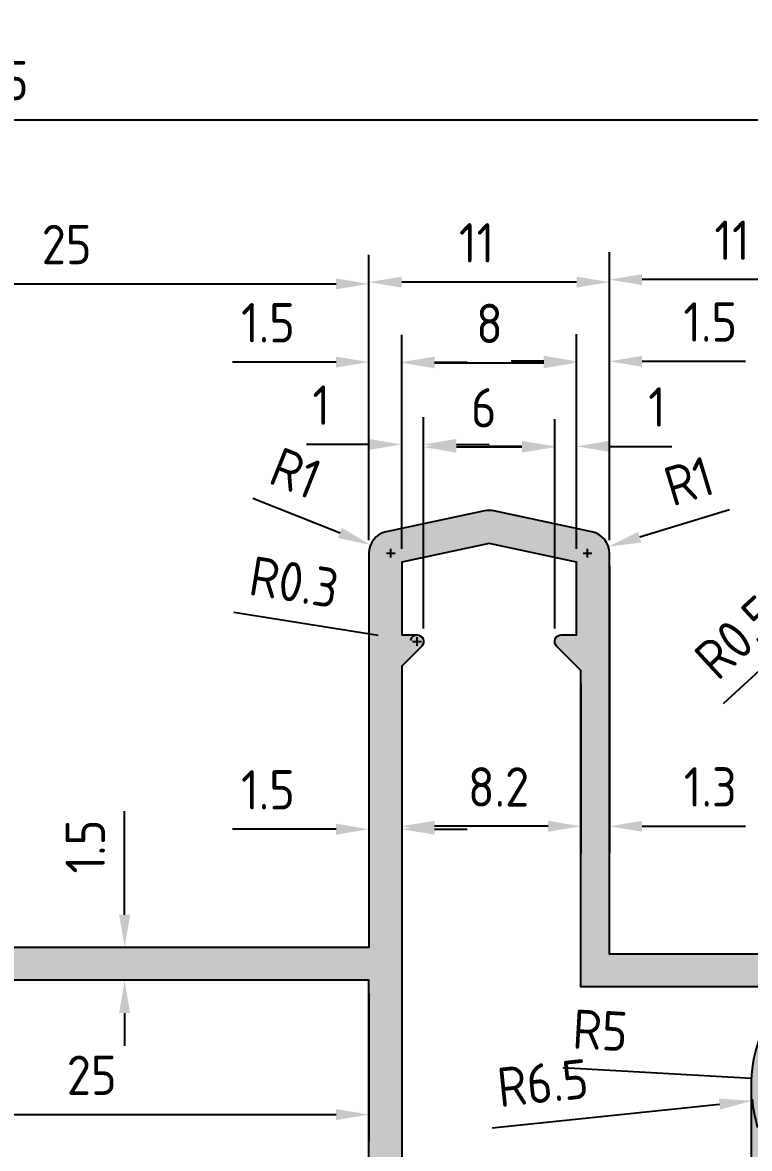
# Model space of a CAD drawing. Extents: x -182 to 128, y 228 to 491.
# Drawn here: x 34.9 to 68.2, y 384.7 to 436.3 of the extents above; entities that cross this region are included whole.
import ezdxf

# ---------------------------------------------------------------- set-up
doc = ezdxf.new("R2010")
doc.units = 0
doc.header["$MEASUREMENT"] = 0
doc.linetypes.add('SOLID', pattern=[0])
doc.layers.get('0').update_dxf_attribs({"linetype": 'SOLID'})
doc.layers.add('DIM', color=5, linetype='SOLID')
doc.layers.add('FRAME 025', color=7, linetype='Continuous', lineweight=15)
doc.styles.add('ISO Proportional', font='isocp')
doc.dimstyles.new('1', dxfattribs={"dimtxt": 1.8, "dimasz": 1.5, "dimexe": 1.25, "dimexo": 0.6, "dimgap": 0.5, "dimtad": 0, "dimdec": 1, "dimdsep": 46, "dimlunit": 6, "dimtxsty": 'ISO Proportional', "dimcen": 0.2, "dimclrd": 252, "dimclre": 252, "dimclrt": 5, "dimadec": 0, "dimazin": 0, "dimtfac": 1, "dimtdec": 1, "dimtofl": 0, "dimtmove": 0, "dimatfit": 3, "dimfxl": 1.25, "dimtvp": 1, "dimtolj": 1, "dimtzin": 0, "dimarcsym": 0})

# ---------------------------------------------------------------- blocks, each defined once
blk = doc.blocks.new('*D331')
at = {"layer": 'Defpoints', "color": 0, "linetype": 'Continuous', "transparency": 16777216}
for p in [(76.77, 431.804), (-9.73, 412.436), (76.77, 411.936)]:
    blk.add_point(p, dxfattribs=at)
at = {"layer": 'DIM', "color": 252, "linetype": 'Continuous', "lineweight": -2, "transparency": 16777216}
for p, q in [((-9.73, 413.036), (-9.73, 433.054)), ((76.77, 412.536), (76.77, 433.054)), ((-8.23, 431.804), (75.27, 431.804))]:
    blk.add_line(p, q, dxfattribs=at)
at = {"layer": 'DIM', "color": 252, "linetype": 'Continuous', "transparency": 16777216}
for points in [[(-8.23, 432.054), (-8.23, 431.554), (-9.73, 431.804)], [(75.27, 432.054), (75.27, 431.554), (76.77, 431.804)]]:
    blk.add_solid(points, dxfattribs=at)
at = {"layer": 'DIM', "color": 5, "linetype": 'Continuous', "transparency": 16777216, "insert": (33.174, 433.604), "char_height": 1.8, "attachment_point": 5, "style": 'ISO Proportional'}
blk.add_mtext('\\A1;86.5', dxfattribs=at)
blk = doc.blocks.new('*D332')
at = {"layer": 'Defpoints', "color": 0, "linetype": 'Continuous', "transparency": 16777216}
for p in [(-9.73, 439.686), (-9.73, 412.436), (81.77, 339.934)]:
    blk.add_point(p, dxfattribs=at)
at = {"layer": 'DIM', "color": 252, "linetype": 'Continuous', "lineweight": -2, "transparency": 16777216}
for p, q in [((-9.73, 413.036), (-9.73, 440.936)), ((81.77, 340.534), (81.77, 440.936)), ((80.27, 439.686), (-8.23, 439.686))]:
    blk.add_line(p, q, dxfattribs=at)
at = {"layer": 'DIM', "color": 252, "linetype": 'Continuous', "transparency": 16777216}
for points in [[(-8.23, 439.936), (-8.23, 439.436), (-9.73, 439.686)], [(80.27, 439.936), (80.27, 439.436), (81.77, 439.686)]]:
    blk.add_solid(points, dxfattribs=at)
at = {"layer": 'DIM', "color": 5, "linetype": 'Continuous', "transparency": 16777216, "insert": (30.982, 441.486), "char_height": 1.8, "attachment_point": 5, "style": 'ISO Proportional'}
blk.add_mtext('\\A1;91.5', dxfattribs=at)
blk = doc.blocks.new('*D335')
at = {"layer": 'Defpoints', "color": 0, "linetype": 'Continuous', "transparency": 16777216}
for p in [(61.77, 424.496), (61.77, 411.979), (72.77, 411.936)]:
    blk.add_point(p, dxfattribs=at)
at = {"layer": 'DIM', "color": 252, "linetype": 'Continuous', "lineweight": -2, "transparency": 16777216}
for p, q in [((61.77, 412.579), (61.77, 425.746)), ((72.77, 412.536), (72.77, 425.746)), ((71.27, 424.496), (63.27, 424.496))]:
    blk.add_line(p, q, dxfattribs=at)
at = {"layer": 'DIM', "color": 252, "linetype": 'Continuous', "transparency": 16777216}
for points in [[(63.27, 424.746), (63.27, 424.246), (61.77, 424.496)], [(71.27, 424.746), (71.27, 424.246), (72.77, 424.496)]]:
    blk.add_solid(points, dxfattribs=at)
at = {"layer": 'DIM', "color": 5, "linetype": 'Continuous', "transparency": 16777216, "insert": (67.387, 426.296), "char_height": 1.8, "attachment_point": 5, "style": 'ISO Proportional'}
blk.add_mtext('\\A1;11', dxfattribs=at)
blk = doc.blocks.new('*D336')
at = {"layer": 'Defpoints', "color": 0, "linetype": 'Continuous', "transparency": 16777216}
for p in [(50.77, 424.382), (50.77, 411.979), (61.77, 411.979)]:
    blk.add_point(p, dxfattribs=at)
at = {"layer": 'DIM', "color": 252, "linetype": 'Continuous', "lineweight": -2, "transparency": 16777216}
for p, q in [((50.77, 412.579), (50.77, 425.632)), ((61.77, 412.579), (61.77, 425.632)), ((60.27, 424.382), (52.27, 424.382))]:
    blk.add_line(p, q, dxfattribs=at)
at = {"layer": 'DIM', "color": 252, "linetype": 'Continuous', "transparency": 16777216}
for points in [[(52.27, 424.632), (52.27, 424.132), (50.77, 424.382)], [(60.27, 424.632), (60.27, 424.132), (61.77, 424.382)]]:
    blk.add_solid(points, dxfattribs=at)
at = {"layer": 'DIM', "color": 5, "linetype": 'Continuous', "transparency": 16777216, "insert": (55.695, 426.182), "char_height": 1.8, "attachment_point": 5, "style": 'ISO Proportional'}
blk.add_mtext('\\A1;11', dxfattribs=at)
blk = doc.blocks.new('*D337')
at = {"layer": 'Defpoints', "color": 0, "linetype": 'Continuous', "transparency": 16777216}
for p in [(50.77, 424.303), (25.77, 411.979), (50.77, 411.979)]:
    blk.add_point(p, dxfattribs=at)
at = {"layer": 'DIM', "color": 252, "linetype": 'Continuous', "lineweight": -2, "transparency": 16777216}
for p, q in [((25.77, 412.579), (25.77, 425.553)), ((50.77, 412.579), (50.77, 425.553)), ((27.27, 424.303), (49.27, 424.303))]:
    blk.add_line(p, q, dxfattribs=at)
at = {"layer": 'DIM', "color": 252, "linetype": 'Continuous', "transparency": 16777216}
for points in [[(27.27, 424.553), (27.27, 424.053), (25.77, 424.303)], [(49.27, 424.553), (49.27, 424.053), (50.77, 424.303)]]:
    blk.add_solid(points, dxfattribs=at)
at = {"layer": 'DIM', "color": 5, "linetype": 'Continuous', "transparency": 16777216, "insert": (36.939, 426.103), "char_height": 1.8, "attachment_point": 5, "style": 'ISO Proportional'}
blk.add_mtext('\\A1;25', dxfattribs=at)
blk = doc.blocks.new('*D364')
at = {"layer": 'Defpoints', "color": 0, "linetype": 'Continuous', "transparency": 16777216}
for p in [(-9.73, 393.834), (81.77, 339.934), (81.77, 294.654)]:
    blk.add_point(p, dxfattribs=at)
at = {"layer": 'DIM', "color": 252, "linetype": 'Continuous', "lineweight": -2, "transparency": 16777216}
for p, q in [((-9.73, 393.234), (-9.73, 293.404)), ((81.77, 339.334), (81.77, 293.404)), ((-8.23, 294.654), (80.27, 294.654))]:
    blk.add_line(p, q, dxfattribs=at)
at = {"layer": 'DIM', "color": 252, "linetype": 'Continuous', "transparency": 16777216}
for points in [[(-8.23, 294.904), (-8.23, 294.404), (-9.73, 294.654)], [(80.27, 294.904), (80.27, 294.404), (81.77, 294.654)]]:
    blk.add_solid(points, dxfattribs=at)
at = {"layer": 'DIM', "color": 5, "linetype": 'Continuous', "transparency": 16777216, "insert": (33.665, 296.454), "char_height": 1.8, "attachment_point": 5, "style": 'ISO Proportional'}
blk.add_mtext('\\A1;91.5', dxfattribs=at)
blk = doc.blocks.new('*D379')
at = {"layer": 'Defpoints', "color": 0, "linetype": 'Continuous', "transparency": 16777216}
for p in [(50.77, 392.434), (25.77, 391.534), (50.77, 386.288)]:
    blk.add_point(p, dxfattribs=at)
at = {"layer": 'DIM', "color": 252, "linetype": 'Continuous', "lineweight": -2, "transparency": 16777216}
for p, q in [((50.77, 391.834), (50.77, 385.038)), ((25.77, 390.934), (25.77, 385.038)), ((27.27, 386.288), (49.27, 386.288))]:
    blk.add_line(p, q, dxfattribs=at)
at = {"layer": 'DIM', "color": 252, "linetype": 'Continuous', "transparency": 16777216}
for points in [[(27.27, 386.538), (27.27, 386.038), (25.77, 386.288)], [(49.27, 386.538), (49.27, 386.038), (50.77, 386.288)]]:
    blk.add_solid(points, dxfattribs=at)
at = {"layer": 'DIM', "color": 5, "linetype": 'Continuous', "transparency": 16777216, "insert": (38.089, 388.088), "char_height": 1.8, "attachment_point": 5, "style": 'ISO Proportional'}
blk.add_mtext('\\A1;25', dxfattribs=at)
blk = doc.blocks.new('*D386')
at = {"layer": 'Defpoints', "color": 0, "linetype": 'Continuous', "transparency": 16777216}
for p in [(60.27, 420.692), (52.27, 411.574), (60.27, 411.574)]:
    blk.add_point(p, dxfattribs=at)
at = {"layer": 'DIM', "color": 252, "linetype": 'Continuous', "lineweight": -2, "transparency": 16777216}
for p, q in [((52.27, 412.174), (52.27, 421.942)), ((60.27, 412.174), (60.27, 421.942)), ((53.77, 420.692), (58.77, 420.692))]:
    blk.add_line(p, q, dxfattribs=at)
at = {"layer": 'DIM', "color": 252, "linetype": 'Continuous', "transparency": 16777216}
for points in [[(53.77, 420.942), (53.77, 420.442), (52.27, 420.692)], [(58.77, 420.942), (58.77, 420.442), (60.27, 420.692)]]:
    blk.add_solid(points, dxfattribs=at)
at = {"layer": 'DIM', "color": 5, "linetype": 'Continuous', "transparency": 16777216, "insert": (56.285, 422.492), "char_height": 1.8, "attachment_point": 5, "style": 'ISO Proportional'}
blk.add_mtext('\\A1;8', dxfattribs=at)
blk = doc.blocks.new('*D387')
at = {"layer": 'Defpoints', "color": 0, "linetype": 'Continuous', "transparency": 16777216}
for p in [(53.27, 416.83), (53.27, 407.936), (59.27, 407.936)]:
    blk.add_point(p, dxfattribs=at)
at = {"layer": 'DIM', "color": 252, "linetype": 'Continuous', "lineweight": -2, "transparency": 16777216}
for p, q in [((53.27, 408.536), (53.27, 418.08)), ((59.27, 408.536), (59.27, 418.08)), ((57.77, 416.83), (54.77, 416.83))]:
    blk.add_line(p, q, dxfattribs=at)
at = {"layer": 'DIM', "color": 252, "linetype": 'Continuous', "transparency": 16777216}
for points in [[(54.77, 417.08), (54.77, 416.58), (53.27, 416.83)], [(57.77, 417.08), (57.77, 416.58), (59.27, 416.83)]]:
    blk.add_solid(points, dxfattribs=at)
at = {"layer": 'DIM', "color": 5, "linetype": 'Continuous', "transparency": 16777216, "insert": (56.022, 418.63), "char_height": 1.8, "attachment_point": 5, "style": 'ISO Proportional'}
blk.add_mtext('\\A1;6', dxfattribs=at)
blk = doc.blocks.new('*D388')
at = {"layer": 'Defpoints', "color": 0, "linetype": 'Continuous', "transparency": 16777216}
for p in [(50.77, 420.723), (50.77, 411.979), (52.27, 411.574)]:
    blk.add_point(p, dxfattribs=at)
at = {"layer": 'DIM', "color": 252, "linetype": 'Continuous', "lineweight": -2, "transparency": 16777216}
for p, q in [((50.77, 412.579), (50.77, 421.973)), ((52.27, 412.174), (52.27, 421.973)), ((49.27, 420.723), (44.535, 420.723)), ((53.77, 420.723), (55.27, 420.723))]:
    blk.add_line(p, q, dxfattribs=at)
at = {"layer": 'DIM', "color": 252, "linetype": 'Continuous', "transparency": 16777216}
for points in [[(49.27, 420.973), (49.27, 420.473), (50.77, 420.723)], [(53.77, 420.973), (53.77, 420.473), (52.27, 420.723)]]:
    blk.add_solid(points, dxfattribs=at)
at = {"layer": 'DIM', "color": 5, "linetype": 'Continuous', "transparency": 16777216, "insert": (46.152, 422.523), "char_height": 1.8, "attachment_point": 5, "style": 'ISO Proportional'}
blk.add_mtext('\\A1;1.5', dxfattribs=at)
blk = doc.blocks.new('*D389')
at = {"layer": 'Defpoints', "color": 0, "linetype": 'Continuous', "transparency": 16777216}
for p in [(61.77, 420.758), (61.77, 411.979), (60.27, 411.574)]:
    blk.add_point(p, dxfattribs=at)
at = {"layer": 'DIM', "color": 252, "linetype": 'Continuous', "lineweight": -2, "transparency": 16777216}
for p, q in [((60.27, 412.174), (60.27, 422.008)), ((61.77, 412.579), (61.77, 422.008)), ((58.77, 420.758), (57.27, 420.758)), ((63.27, 420.758), (68.004, 420.758))]:
    blk.add_line(p, q, dxfattribs=at)
at = {"layer": 'DIM', "color": 252, "linetype": 'Continuous', "transparency": 16777216}
for points in [[(58.77, 421.008), (58.77, 420.508), (60.27, 420.758)], [(63.27, 421.008), (63.27, 420.508), (61.77, 420.758)]]:
    blk.add_solid(points, dxfattribs=at)
at = {"layer": 'DIM', "color": 5, "linetype": 'Continuous', "transparency": 16777216, "insert": (66.387, 422.558), "char_height": 1.8, "attachment_point": 5, "style": 'ISO Proportional'}
blk.add_mtext('\\A1;1.5', dxfattribs=at)
blk = doc.blocks.new('*D390')
at = {"layer": 'Defpoints', "color": 0, "linetype": 'Continuous', "transparency": 16777216}
for p in [(60.27, 416.866), (60.27, 411.574), (59.27, 407.936)]:
    blk.add_point(p, dxfattribs=at)
at = {"layer": 'DIM', "color": 252, "linetype": 'Continuous', "lineweight": -2, "transparency": 16777216}
for p, q in [((59.27, 408.536), (59.27, 418.116)), ((60.27, 412.174), (60.27, 418.116)), ((57.77, 416.866), (56.27, 416.866)), ((61.77, 416.866), (64.63, 416.866))]:
    blk.add_line(p, q, dxfattribs=at)
at = {"layer": 'DIM', "color": 252, "linetype": 'Continuous', "transparency": 16777216}
for points in [[(57.77, 417.116), (57.77, 416.616), (59.27, 416.866)], [(61.77, 417.116), (61.77, 416.616), (60.27, 416.866)]]:
    blk.add_solid(points, dxfattribs=at)
at = {"layer": 'DIM', "color": 5, "linetype": 'Continuous', "transparency": 16777216, "insert": (63.95, 418.666), "char_height": 1.8, "attachment_point": 5, "style": 'ISO Proportional'}
blk.add_mtext('\\A1;1', dxfattribs=at)
blk = doc.blocks.new('*D391')
at = {"layer": 'Defpoints', "color": 0, "linetype": 'Continuous', "transparency": 16777216}
for p in [(52.27, 416.954), (52.27, 411.574), (53.27, 407.936)]:
    blk.add_point(p, dxfattribs=at)
at = {"layer": 'DIM', "color": 252, "linetype": 'Continuous', "lineweight": -2, "transparency": 16777216}
for p, q in [((52.27, 412.174), (52.27, 418.204)), ((53.27, 408.536), (53.27, 418.204)), ((50.77, 416.954), (47.91, 416.954)), ((54.77, 416.954), (56.27, 416.954))]:
    blk.add_line(p, q, dxfattribs=at)
at = {"layer": 'DIM', "color": 252, "linetype": 'Continuous', "transparency": 16777216}
for points in [[(50.77, 417.204), (50.77, 416.704), (52.27, 416.954)], [(54.77, 417.204), (54.77, 416.704), (53.27, 416.954)]]:
    blk.add_solid(points, dxfattribs=at)
at = {"layer": 'DIM', "color": 5, "linetype": 'Continuous', "transparency": 16777216, "insert": (48.59, 418.754), "char_height": 1.8, "attachment_point": 5, "style": 'ISO Proportional'}
blk.add_mtext('\\A1;1', dxfattribs=at)
blk = doc.blocks.new('*D435')
at = {"layer": 'Defpoints', "color": 0, "linetype": 'Continuous', "transparency": 16777216}
for p in [(52.27, 406.811), (60.47, 406.611), (52.27, 399.48)]:
    blk.add_point(p, dxfattribs=at)
at = {"layer": 'DIM', "color": 252, "linetype": 'Continuous', "lineweight": -2, "transparency": 16777216}
for p, q in [((52.27, 406.211), (52.27, 398.23)), ((60.47, 406.011), (60.47, 398.23)), ((58.97, 399.48), (53.77, 399.48))]:
    blk.add_line(p, q, dxfattribs=at)
at = {"layer": 'DIM', "color": 252, "linetype": 'Continuous', "transparency": 16777216}
for points in [[(53.77, 399.73), (53.77, 399.23), (52.27, 399.48)], [(58.97, 399.73), (58.97, 399.23), (60.47, 399.48)]]:
    blk.add_solid(points, dxfattribs=at)
at = {"layer": 'DIM', "color": 5, "linetype": 'Continuous', "transparency": 16777216, "insert": (56.701, 401.281), "char_height": 1.8, "attachment_point": 5, "style": 'ISO Proportional'}
blk.add_mtext('\\A1;8.2', dxfattribs=at)
blk = doc.blocks.new('*D436')
at = {"layer": 'Defpoints', "color": 0, "linetype": 'Continuous', "transparency": 16777216}
for p in [(61.77, 411.979), (60.47, 406.611), (61.77, 399.481)]:
    blk.add_point(p, dxfattribs=at)
at = {"layer": 'DIM', "color": 252, "linetype": 'Continuous', "lineweight": -2, "transparency": 16777216}
for p, q in [((61.77, 411.379), (61.77, 398.231)), ((60.47, 406.011), (60.47, 398.231)), ((58.97, 399.481), (57.47, 399.481)), ((63.27, 399.481), (68.004, 399.481))]:
    blk.add_line(p, q, dxfattribs=at)
at = {"layer": 'DIM', "color": 252, "linetype": 'Continuous', "transparency": 16777216}
for points in [[(58.97, 399.731), (58.97, 399.231), (60.47, 399.481)], [(63.27, 399.731), (63.27, 399.231), (61.77, 399.481)]]:
    blk.add_solid(points, dxfattribs=at)
at = {"layer": 'DIM', "color": 5, "linetype": 'Continuous', "transparency": 16777216, "insert": (66.387, 401.281), "char_height": 1.8, "attachment_point": 5, "style": 'ISO Proportional'}
blk.add_mtext('\\A1;1.3', dxfattribs=at)
blk = doc.blocks.new('*D437')
at = {"layer": 'Defpoints', "color": 0, "linetype": 'Continuous', "transparency": 16777216}
for p in [(50.77, 411.979), (52.27, 406.811), (50.77, 399.349)]:
    blk.add_point(p, dxfattribs=at)
at = {"layer": 'DIM', "color": 252, "linetype": 'Continuous', "lineweight": -2, "transparency": 16777216}
for p, q in [((50.77, 411.379), (50.77, 398.099)), ((52.27, 406.211), (52.27, 398.099)), ((49.27, 399.349), (44.535, 399.349)), ((53.77, 399.349), (55.27, 399.349))]:
    blk.add_line(p, q, dxfattribs=at)
at = {"layer": 'DIM', "color": 252, "linetype": 'Continuous', "transparency": 16777216}
for points in [[(49.27, 399.599), (49.27, 399.099), (50.77, 399.349)], [(53.77, 399.599), (53.77, 399.099), (52.27, 399.349)]]:
    blk.add_solid(points, dxfattribs=at)
at = {"layer": 'DIM', "color": 5, "linetype": 'Continuous', "transparency": 16777216, "insert": (46.152, 401.149), "char_height": 1.8, "attachment_point": 5, "style": 'ISO Proportional'}
blk.add_mtext('\\A1;1.5', dxfattribs=at)
blk = doc.blocks.new('*D440')
at = {"layer": 'Defpoints', "color": 0, "linetype": 'Continuous', "transparency": 16777216}
for p in [(69.777, 387.872), (74.77, 387.594)]:
    blk.add_point(p, dxfattribs=at)
at = {"layer": 'DIM', "color": 252, "linetype": 'Continuous', "lineweight": -2, "transparency": 16777216}
for p, q in [((59.639, 388.437), (68.28, 387.956)), ((74.57, 387.594), (74.97, 387.594)), ((74.77, 387.394), (74.77, 387.794))]:
    blk.add_line(p, q, dxfattribs=at)
at = {"layer": 'DIM', "color": 252, "linetype": 'Continuous', "transparency": 16777216}
blk.add_solid([(68.294, 388.205), (68.266, 387.706), (69.777, 387.872)], dxfattribs=at)
at = {"layer": 'DIM', "color": 5, "linetype": 'Continuous', "transparency": 16777216, "insert": (61.353, 390.144), "char_height": 1.8, "attachment_point": 5, "rotation": 356.812, "style": 'ISO Proportional'}
blk.add_mtext('\\A1;R5', dxfattribs=at)
blk = doc.blocks.new('*D441')
at = {"layer": 'Defpoints', "color": 0, "linetype": 'Continuous', "transparency": 16777216}
for p in [(74.77, 387.594), (68.305, 386.922)]:
    blk.add_point(p, dxfattribs=at)
at = {"layer": 'DIM', "color": 252, "linetype": 'Continuous', "lineweight": -2, "transparency": 16777216}
for p, q in [((74.57, 387.594), (74.97, 387.594)), ((74.77, 387.394), (74.77, 387.794)), ((56.408, 385.684), (66.813, 386.766))]:
    blk.add_line(p, q, dxfattribs=at)
blk.add_arc((74.77, 387.594), 6.5, 185.2888, 196.9585, dxfattribs=at)
at = {"layer": 'DIM', "color": 252, "linetype": 'Continuous', "transparency": 16777216}
blk.add_solid([(66.787, 387.015), (66.838, 386.518), (68.305, 386.922)], dxfattribs=at)
at = {"layer": 'DIM', "color": 5, "linetype": 'Continuous', "transparency": 16777216, "insert": (58.725, 387.735), "char_height": 1.8, "attachment_point": 5, "rotation": 5.9401, "style": 'ISO Proportional'}
blk.add_mtext('\\A1;R6.5', dxfattribs=at)
blk = doc.blocks.new('*D443')
at = {"layer": 'Defpoints', "color": 0, "linetype": 'Continuous', "transparency": 16777216}
for p in [(73.27, 410.886), (72.902, 410.547)]:
    blk.add_point(p, dxfattribs=at)
at = {"layer": 'DIM', "color": 252, "linetype": 'Continuous', "lineweight": -2, "transparency": 16777216}
for p, q in [((73.07, 410.886), (73.47, 410.886)), ((73.27, 410.686), (73.27, 411.086)), ((66.99, 405.106), (71.798, 409.531))]:
    blk.add_line(p, q, dxfattribs=at)
at = {"layer": 'DIM', "color": 252, "linetype": 'Continuous', "transparency": 16777216}
blk.add_solid([(71.629, 409.715), (71.967, 409.347), (72.902, 410.547)], dxfattribs=at)
at = {"layer": 'DIM', "color": 5, "linetype": 'Continuous', "transparency": 16777216, "insert": (67.623, 408.135), "char_height": 1.8, "attachment_point": 5, "rotation": 42.6295, "style": 'ISO Proportional'}
blk.add_mtext('\\A1;R0.5', dxfattribs=at)
blk = doc.blocks.new('*D445')
at = {"layer": 'Defpoints', "color": 0, "linetype": 'Continuous', "transparency": 16777216}
for p in [(50.841, 412.35), (51.77, 411.979)]:
    blk.add_point(p, dxfattribs=at)
at = {"layer": 'DIM', "color": 252, "linetype": 'Continuous', "lineweight": -2, "transparency": 16777216}
for p, q in [((45.454, 414.499), (49.448, 412.906)), ((51.57, 411.979), (51.97, 411.979)), ((51.77, 411.779), (51.77, 412.179))]:
    blk.add_line(p, q, dxfattribs=at)
at = {"layer": 'DIM', "color": 252, "linetype": 'Continuous', "transparency": 16777216}
blk.add_solid([(49.54, 413.138), (49.355, 412.673), (50.841, 412.35)], dxfattribs=at)
at = {"layer": 'DIM', "color": 5, "linetype": 'Continuous', "transparency": 16777216, "insert": (47.421, 415.652), "char_height": 1.8, "attachment_point": 5, "rotation": 338.2517, "style": 'ISO Proportional'}
blk.add_mtext('\\A1;R1', dxfattribs=at)
blk = doc.blocks.new('*D446')
at = {"layer": 'Defpoints', "color": 0, "linetype": 'Continuous', "transparency": 16777216}
for p in [(61.726, 412.271), (60.77, 411.979)]:
    blk.add_point(p, dxfattribs=at)
at = {"layer": 'DIM', "color": 252, "linetype": 'Continuous', "lineweight": -2, "transparency": 16777216}
for p, q in [((67.274, 413.962), (63.161, 412.708)), ((60.57, 411.979), (60.97, 411.979)), ((60.77, 411.779), (60.77, 412.179))]:
    blk.add_line(p, q, dxfattribs=at)
at = {"layer": 'DIM', "color": 252, "linetype": 'Continuous', "transparency": 16777216}
blk.add_solid([(63.088, 412.947), (63.234, 412.469), (61.726, 412.271)], dxfattribs=at)
at = {"layer": 'DIM', "color": 5, "linetype": 'Continuous', "transparency": 16777216, "insert": (65.41, 415.276), "char_height": 1.8, "attachment_point": 5, "rotation": 16.9563, "style": 'ISO Proportional'}
blk.add_mtext('\\A1;R1', dxfattribs=at)
blk = doc.blocks.new('*D447')
at = {"layer": 'Defpoints', "color": 0, "linetype": 'Continuous', "transparency": 16777216}
for p in [(52.673, 407.983), (52.97, 407.936)]:
    blk.add_point(p, dxfattribs=at)
at = {"layer": 'DIM', "color": 252, "linetype": 'Continuous', "lineweight": -2, "transparency": 16777216}
for p, q in [((44.582, 409.273), (51.192, 408.219)), ((52.97, 407.736), (52.97, 408.136)), ((52.77, 407.936), (53.17, 407.936))]:
    blk.add_line(p, q, dxfattribs=at)
blk.add_arc((52.97, 407.936), 0.3, 90, 170.9432, dxfattribs=at)
at = {"layer": 'DIM', "color": 252, "linetype": 'Continuous', "transparency": 16777216}
blk.add_solid([(51.231, 408.466), (51.153, 407.972), (52.673, 407.983)], dxfattribs=at)
at = {"layer": 'DIM', "color": 5, "linetype": 'Continuous', "transparency": 16777216, "insert": (47.351, 410.654), "char_height": 1.8, "attachment_point": 5, "rotation": 350.9432, "style": 'ISO Proportional'}
blk.add_mtext('\\A1;R0.3', dxfattribs=at)
blk = doc.blocks.new('*D467')
at = {"layer": 'Defpoints', "color": 0, "linetype": 'Continuous', "transparency": 16777216}
for p in [(39.592, 393.934), (50.77, 393.934), (50.77, 392.434)]:
    blk.add_point(p, dxfattribs=at)
at = {"layer": 'DIM', "color": 252, "linetype": 'Continuous', "lineweight": -2, "transparency": 16777216}
for p, q in [((39.592, 395.434), (39.592, 400.168)), ((50.17, 393.934), (38.342, 393.934)), ((50.17, 392.434), (38.342, 392.434)), ((39.592, 390.934), (39.592, 389.434))]:
    blk.add_line(p, q, dxfattribs=at)
at = {"layer": 'DIM', "color": 252, "linetype": 'Continuous', "transparency": 16777216}
for points in [[(39.342, 395.434), (39.842, 395.434), (39.592, 393.934)], [(39.342, 390.934), (39.842, 390.934), (39.592, 392.434)]]:
    blk.add_solid(points, dxfattribs=at)
at = {"layer": 'DIM', "color": 5, "linetype": 'Continuous', "transparency": 16777216, "insert": (37.792, 398.551), "char_height": 1.8, "attachment_point": 5, "rotation": 90, "style": 'ISO Proportional'}
blk.add_mtext('\\A1;1.5', dxfattribs=at)

msp = doc.modelspace()

# ---------------------------------------------------------------- hatches: boundary and pattern name
at = {"layer": 'FRAME 025', "linetype": 'Continuous', "true_color": 0xc7c8ca}
h = msp.add_hatch(color=9, dxfattribs=at)
h.dxf.hatch_style = 1
h.paths.add_polyline_path([(73.27, 392.364, 0.327538), (76.77, 397.134), (76.77, 411.936, 0.414214), (74.77, 413.936, 0.414214), (72.77, 411.936), (72.77, 410.886, 1), (73.77, 410.886), (73.77, 411.936), (75.57, 411.936), (75.57, 401.436), (73.77, 401.436), (73.77, 402.486, 1), (72.77, 402.486), (72.77, 400.536, 0.414214), (73.07, 400.236), (75.27, 400.236), (75.27, 396.884, -0.414214), (72.02, 393.634), (61.77, 393.634), (61.77, 411.979, 0.356906), (60.968, 412.959), (56.478, 413.914, 0.105104), (56.062, 413.914), (51.552, 412.955, 0.351336), (50.77, 411.979), (50.77, 393.934), (25.77, 393.934), (25.77, 411.979, 0.356906), (24.968, 412.959), (20.478, 413.914, 0.105104), (20.062, 413.914), (15.552, 412.955, 0.351336), (14.77, 411.979), (14.77, 404.566, 1), (16.07, 404.566), (16.07, 406.611), (17.182, 407.724, 0.668162), (16.97, 408.236), (16.27, 408.236), (16.27, 411.574), (20.27, 412.424), (24.27, 411.574), (24.27, 408.236), (23.57, 408.236, 0.674462), (23.361, 407.72), (24.27, 406.811), (24.27, 393.934), (14.77, 393.934), (5.696, 392.334), (-6.63, 392.334, -0.414214), (-8.23, 393.934), (-8.23, 404.626), (-6.73, 406.934), (-6.73, 412.436, 0.414214), (-8.23, 413.936, 0.414214), (-9.73, 412.436), (-9.73, 393.834, 0.414214), (-6.83, 390.934), (5.77, 390.934, -0.414214), (7.27, 389.434), (7.27, 368.234, 0.414214), (7.57, 367.934), (14.47, 367.934, 0.414214), (14.77, 368.234), (14.77, 368.934, 0.414214), (14.47, 369.234), (8.77, 369.234), (8.77, 375.134), (15.141, 375.134, 0.21521), (17.016, 375.98), (19.292, 379.392, -0.215149), (20.492, 379.934), (37.71, 379.934), (37.91, 380.134), (38.11, 379.934), (50.77, 379.934), (50.77, 369.234), (48.07, 369.234, 0.414214), (47.77, 368.934), (47.77, 368.234, 0.414214), (48.07, 367.934), (68.27, 367.934, 0.243992), (75.27, 354.443), (75.27, 351.434, 0.414214), (75.57, 351.134), (75.97, 351.134, 0.414214), (76.27, 351.434), (76.27, 352.734), (78.37, 352.734), (78.37, 350.434, 0.414214), (78.67, 350.134), (78.899, 350.134), (79.833, 344.905, -0.043859), (80.27, 339.934, -0.056684), (79.542, 333.534), (78.67, 333.534, 0.414214), (78.37, 333.234), (78.37, 330.934), (76.27, 330.934), (76.27, 332.234, 0.414214), (75.97, 332.534), (75.57, 332.534, 0.414214), (75.27, 332.234), (75.27, 329.734, 0.414214), (75.57, 329.434), (77.669, 329.434, -0.53633), (78.038, 328.879, -0.081274), (73.145, 321.083, -0.69108), (72.27, 321.413), (72.27, 324.034, 0.414214), (71.97, 324.334), (68.07, 324.334, 0.414214), (67.77, 324.034), (67.77, 321.834, 0.414214), (68.07, 321.534), (68.47, 321.534, 0.414214), (68.77, 321.834), (68.77, 323.134), (70.77, 323.134), (70.77, 315.634, -0.414214), (70.27, 315.134), (68.77, 315.134), (68.77, 316.734, 0.414214), (68.47, 317.034), (68.07, 317.034, 0.414214), (67.77, 316.734), (67.77, 314.234, 0.414214), (68.07, 313.934), (70.27, 313.934, 0.414214), (72.27, 315.934), (72.27, 317.18, -0.200371), (72.863, 318.602, 0.200372), (81.77, 339.934, 0.04368), (81.313, 345.145), (79.8, 353.621, 0.266775), (79.608, 353.85, -0.314688), (69.77, 367.934), (69.77, 387.594, -0.327538)])
h.paths.add_polyline_path([(9.183, 391.425), (14.901, 392.434), (24.27, 392.434), (24.27, 392.134, 0.414214), (25.17, 391.234), (25.47, 391.234, 0.414214), (25.77, 391.534), (25.77, 392.434), (50.77, 392.434), (50.77, 381.434), (20.506, 381.434, 0.250612), (17.927, 380.055), (15.941, 377.079, -0.250612), (15.109, 376.634), (8.77, 376.634), (8.77, 390.933, -0.363971)], flags=16)
h.paths.add_polyline_path([(52.27, 406.811), (53.185, 407.727, 0.661893), (52.97, 408.236), (52.27, 408.236), (52.27, 411.574), (56.27, 412.424), (60.27, 411.574), (60.27, 408.236), (59.57, 408.236, 0.674465), (59.361, 407.72), (60.47, 406.611), (60.47, 392.134), (69.249, 392.134, -0.618064), (69.569, 391.494, 0.162249), (68.27, 387.594), (68.27, 369.434), (52.27, 369.434)], flags=16)
h.paths.add_polyline_path([(36.589, 386.754), (39.589, 386.754), (39.589, 389.439), (36.589, 389.439)], flags=8)
h.paths.add_polyline_path([(59.234, 378.401), (61.844, 378.401), (61.844, 381.002), (59.234, 381.002)], flags=8)
h.paths.add_polyline_path([(44.585, 378.412), (47.72, 378.412), (47.72, 381.007), (44.585, 381.007)], flags=24)
h.paths.add_polyline_path([(40.109, 379.116), (40.109, 382.251), (37.515, 382.251), (37.515, 379.116)], flags=24)
h.paths.add_polyline_path([(14.96, 386.71), (17.48, 386.71), (17.48, 389.23), (14.96, 389.23)], flags=8)
h.paths.add_polyline_path([(31.529, 384.541), (31.529, 388.035), (28.921, 388.035), (28.921, 384.541)], flags=8)
h.paths.add_polyline_path([(18.085, 389.649), (21.22, 389.649), (21.22, 392.244), (18.085, 392.244)], flags=8)
h.paths.add_polyline_path([(54.937, 400.021), (58.465, 400.021), (58.465, 402.631), (54.937, 402.631)], flags=8)
h.paths.add_polyline_path([(56.409, 386.152), (61.317, 386.663), (61.04, 389.324), (56.132, 388.813)], flags=8)
h.paths.add_polyline_path([(11.561, 384.133), (15.44, 381.852), (16.755, 384.089), (12.876, 386.37)], flags=8)
h.paths.add_polyline_path([(19.952, 382.984), (19.952, 387.573), (17.351, 387.573), (17.351, 382.984)], flags=8)
h.paths.add_polyline_path([(11.523, 388.558), (16.306, 389.977), (15.564, 392.477), (10.781, 391.059)], flags=24)

# ---------------------------------------------------------------- linework, layer by layer
at = {"linetype": 'SOLID'}
for points in [[(72.02, 393.634), (61.77, 393.634), (61.77, 411.979, 0.356906), (60.968, 412.959), (56.478, 413.914, 0.105104), (56.062, 413.914), (51.552, 412.955, 0.351336), (50.77, 411.979), (50.77, 393.934), (25.77, 393.934)], [(69.569, 391.494, 0.617996), (69.249, 392.134), (60.47, 392.134), (60.47, 406.611), (59.354, 407.727, -0.661896), (59.57, 408.236), (60.27, 408.236), (60.27, 411.574), (56.27, 412.424), (52.27, 411.574), (52.27, 408.236), (52.97, 408.236, -0.661893), (53.185, 407.727), (52.27, 406.811), (52.27, 369.434), (68.27, 369.434), (68.27, 387.594, -0.162249), (69.569, 391.494, 0.162249)]]:
    msp.add_lwpolyline(points, format="xyb", dxfattribs=at)
msp.add_lwpolyline([(9.183, 391.425, 0.363971), (8.77, 390.933), (8.77, 376.634), (15.109, 376.634, 0.250612), (15.941, 377.079), (17.927, 380.055, -0.250612), (20.506, 381.434), (50.77, 381.434), (50.77, 392.434), (25.77, 392.434), (25.77, 391.534, -0.414214), (25.47, 391.234), (25.17, 391.234, -0.414214), (24.27, 392.134), (24.27, 392.434), (14.901, 392.434)], format="xyb", close=True, dxfattribs=at)

# ---------------------------------------------------------------- dimensions: what is measured, and where the dimension line sits
at = {"layer": 'DIM', "linetype": 'Continuous'}
for base, p1, p2, picture, middle in [((-9.73, 439.686), (81.77, 339.934), (-9.73, 412.436), '*D332', (30.982, 439.686)), ((76.77, 431.804), (-9.73, 412.436), (76.77, 411.936), '*D331', (33.174, 431.804)), ((50.77, 424.303), (25.77, 411.979), (50.77, 411.979), '*D337', (36.939, 424.303)), ((50.77, 424.382), (61.77, 411.979), (50.77, 411.979), '*D336', (55.695, 424.382)), ((61.77, 424.496), (72.77, 411.936), (61.77, 411.979), '*D335', (67.387, 424.496)), ((50.77, 420.723), (52.27, 411.574), (50.77, 411.979), '*D388', (46.152, 420.723)), ((60.27, 420.692), (52.27, 411.574), (60.27, 411.574), '*D386', (56.285, 420.692)), ((61.77, 420.758), (60.27, 411.574), (61.77, 411.979), '*D389', (66.387, 420.758)), ((52.27, 416.954), (53.27, 407.936), (52.27, 411.574), '*D391', (48.59, 416.954)), ((53.27, 416.83), (59.27, 407.936), (53.27, 407.936), '*D387', (56.022, 416.83)), ((60.27, 416.866), (59.27, 407.936), (60.27, 411.574), '*D390', (63.95, 416.866)), ((50.77, 399.349), (52.27, 406.811), (50.77, 411.979), '*D437', (46.152, 399.349)), ((61.77, 399.481), (60.47, 406.611), (61.77, 411.979), '*D436', (66.387, 399.481)), ((52.27, 399.48), (60.47, 406.611), (52.27, 406.811), '*D435', (56.701, 399.48)), ((81.77, 294.654), (-9.73, 393.834), (81.77, 339.934), '*D364', (33.665, 294.654)), ((50.77, 386.288), (25.77, 391.534), (50.77, 392.434), '*D379', (38.089, 386.288))]:
    dim = msp.add_linear_dim(base=base, p1=p1, p2=p2, dimstyle='1', dxfattribs=at)
    dim.commit()
    dim.dimension.update_dxf_attribs({"geometry": picture, "text_midpoint": middle, "dimtype": 160})
for center, mpoint, picture, middle in [((51.77, 411.979), (50.841, 412.35), '*D445', (47.421, 415.652)), ((60.77, 411.979), (61.726, 412.271), '*D446', (65.41, 415.276)), ((73.27, 410.886), (72.902, 410.547), '*D443', (67.623, 408.135))]:
    dim = msp.add_radius_dim(center=center, mpoint=mpoint, dimstyle='1', dxfattribs=at)
    dim.commit()
    dim.dimension.update_dxf_attribs({"geometry": picture, "text_midpoint": middle})
for center, mpoint, picture, middle in [((52.97, 407.936), (52.673, 407.983), '*D447', (47.068, 408.876)), ((74.77, 387.594), (69.777, 387.872), '*D440', (61.253, 388.347)), ((74.77, 387.594), (68.305, 386.922), '*D441', (58.911, 385.944))]:
    dim = msp.add_radius_dim(center=center, mpoint=mpoint, dimstyle='1', dxfattribs=at)
    dim.commit()
    dim.dimension.update_dxf_attribs({"geometry": picture, "text_midpoint": middle, "dimtype": 164})
dim = msp.add_linear_dim(base=(39.592, 393.934), p1=(50.77, 392.434), p2=(50.77, 393.934), angle=90, dimstyle='1', dxfattribs=at)
dim.commit()
dim.dimension.update_dxf_attribs({"geometry": '*D467', "text_midpoint": (39.592, 398.551), "dimtype": 160})

doc.saveas('drawing.dxf')
